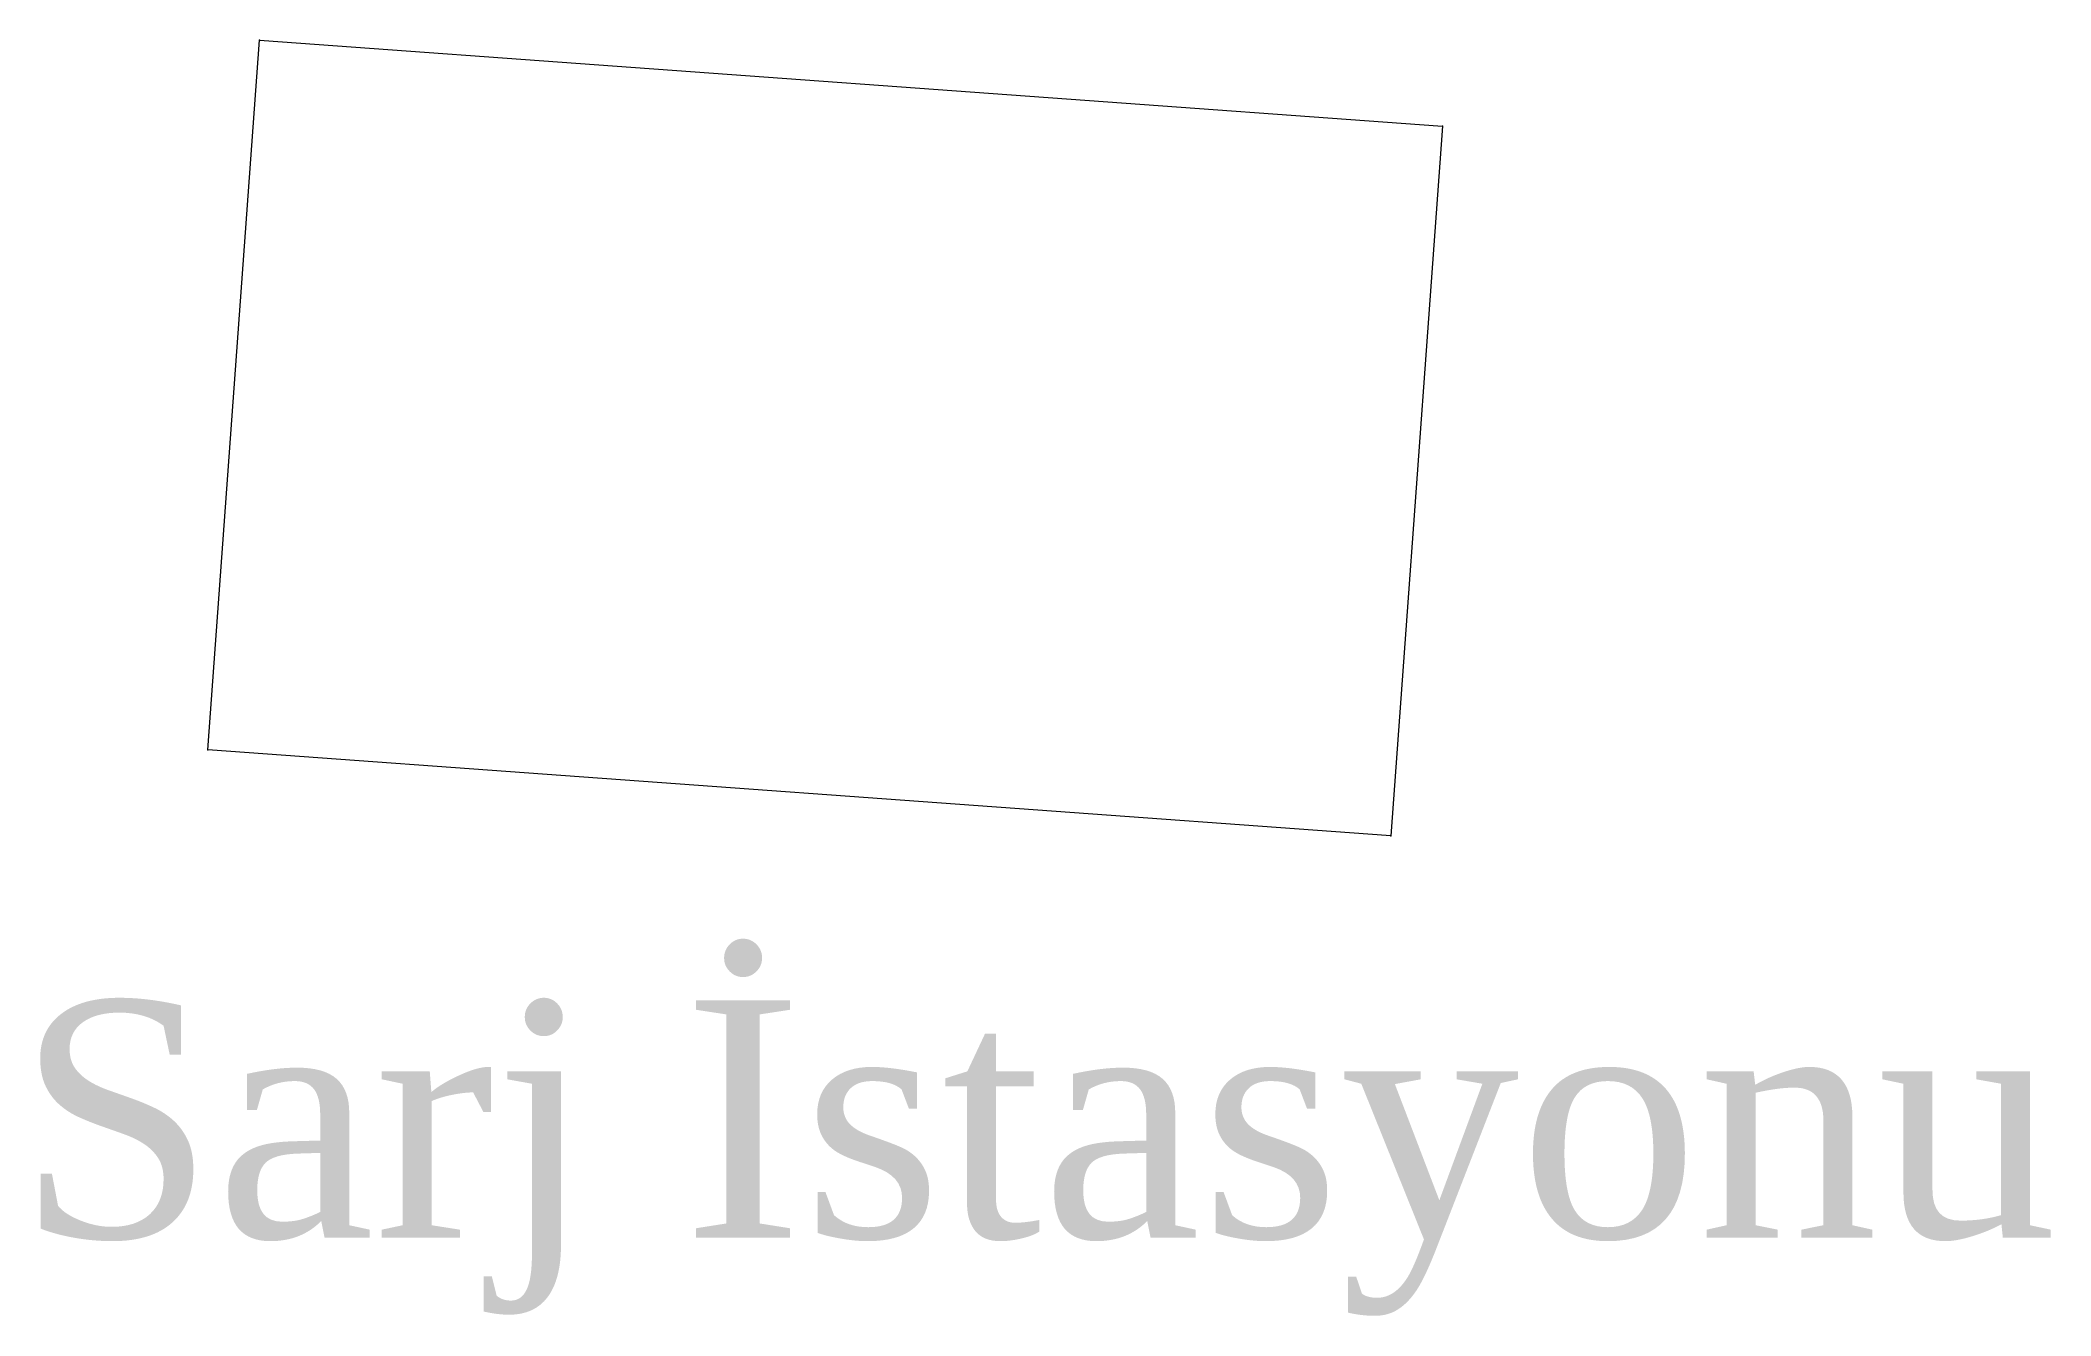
# Model space of a CAD drawing. Header units: millimetres. Extents: x 518654 to 518905, y 4401502 to 4401732.
# Drawn here: x 518654.45 to 518662.92, y 4401726.13 to 4401731.51 of the extents above.
import ezdxf

# ---------------------------------------------------------------- set-up
doc = ezdxf.new("R2010")
doc.units = ezdxf.units.MM
doc.layers.add('BINA', color=3, linetype='Continuous', lineweight=0)
doc.layers.add('TEXT', color=1, linetype='Continuous', lineweight=0)
doc.styles.get("Standard").update_dxf_attribs({"font": 'TIMES.TTF'})

msp = doc.modelspace()

# ---------------------------------------------------------------- linework, layer by layer
at = {"layer": 'BINA', "lineweight": 0}
for p, q in [((518655.1558, 4401728.5146, 278), (518655.3735, 4401731.5066, 278)), ((518655.3735, 4401731.5066, 278), (518660.3604, 4401731.1438, 278)), ((518660.3604, 4401731.1438, 278), (518660.1426, 4401728.1517, 278)), ((518660.1426, 4401728.1517, 278), (518655.1558, 4401728.5146, 278))]:
    msp.add_line(p, q, dxfattribs=at)
for p in [(518655.3735, 4401731.5066, 278), (518660.3604, 4401731.1438, 278), (518655.1558, 4401728.5146, 278), (518660.1426, 4401728.1517, 278)]:
    msp.add_point(p, dxfattribs=at)

# ---------------------------------------------------------------- texts
at = {"layer": 'TEXT', "color": 4}
msp.add_text('Sarj İstasyonu', height=1, dxfattribs=at).set_placement((518654.349, 4401726.4585))

doc.saveas('drawing.dxf')
